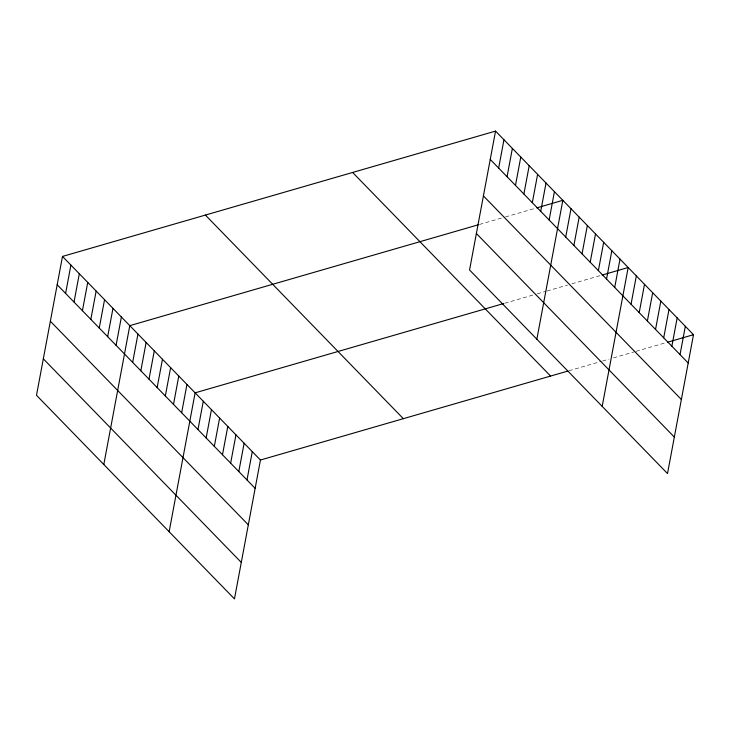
<?xml version="1.0" encoding="UTF-8"?>
<svg xmlns="http://www.w3.org/2000/svg" width="730" height="730" viewBox="0 0 730 730"><rect width="100%" height="100%" fill="white"/><g stroke="black" fill="none" stroke-linecap="round" stroke-linejoin="round"><path stroke-width="0.55" stroke-dasharray="3.65 2.74" d="M479.482 224.448L504.384 217.248M505.47 216.929L535.784 208.16M504.749 303.233L536.148 294.144M537.234 293.834L545.894 291.325M546.98 291.014L567.548 285.056M571.873 283.806L600.023 275.657M568.998 370.73L601.474 361.332M602.56 361.022L609.057 359.142M613.383 357.882L635.036 351.623M636.122 351.303L666.435 342.534"/><path stroke-width="1.09" d="M62.488 256.431L36.5 395.295L234.458 598.901L260.446 460.028L62.488 256.431L495.542 131.099L693.5 334.705L667.512 473.569L469.554 269.972L495.542 131.099M65.6 293.405L70.901 265.081M74.013 302.056L79.314 273.741M82.426 310.706L87.728 282.391M90.839 319.366L96.141 291.042M99.253 328.016L104.554 299.702M107.666 336.667L112.968 308.352M116.079 345.327L121.381 317.002M103.806 464.526L129.794 325.653L478.396 224.767M132.659 362.372L137.961 334.057M140.826 370.776L146.128 342.452M148.993 379.171L154.295 350.856M157.16 387.566L162.462 359.251M165.327 395.97L170.628 367.646M173.494 404.365L178.786 376.05M181.661 412.76L186.953 384.445M169.132 531.714L195.12 392.84L503.673 303.543M197.985 429.559L203.287 401.245M206.152 437.963L211.454 409.639M214.319 446.358L219.62 418.044M222.486 454.753L227.787 426.439M230.653 463.158L235.954 434.834M238.82 471.553L244.121 443.238M246.986 479.957L252.288 451.633M498.654 168.073L503.955 139.758M507.067 176.724L512.369 148.409M515.48 185.383L520.782 157.06M523.894 194.034L529.195 165.71M532.307 202.684L537.608 174.37M540.72 211.335L546.022 183.02M549.133 219.995L554.435 191.671M536.86 339.195L562.848 200.321L536.86 207.849M565.714 237.04L571.015 208.725M573.88 245.444L579.182 217.12M582.047 253.839L587.34 225.524M590.205 262.234L595.507 233.919M598.372 270.638L603.673 242.314M606.539 279.033L611.84 250.718M614.706 287.438L620.007 259.113M602.186 406.382L628.174 267.509L602.186 275.037M631.039 304.227L636.341 275.913M639.206 312.632L644.508 284.308M647.373 321.027L652.675 292.712M655.54 329.422L660.832 301.107M663.707 337.826L668.999 309.502M671.865 346.221L677.166 317.906M680.031 354.625L685.333 326.301M260.446 460.028L567.913 371.05M667.521 342.224L693.5 334.705M490.241 159.423L688.198 363.02M483.415 195.905L681.373 399.502M476.38 233.49L674.337 437.087M352.636 172.463L550.593 376.06M205.395 215.076L403.352 418.673M57.186 284.755L255.153 488.352M50.361 321.237L248.319 524.833M43.325 358.822L241.292 562.419"/></g></svg>
